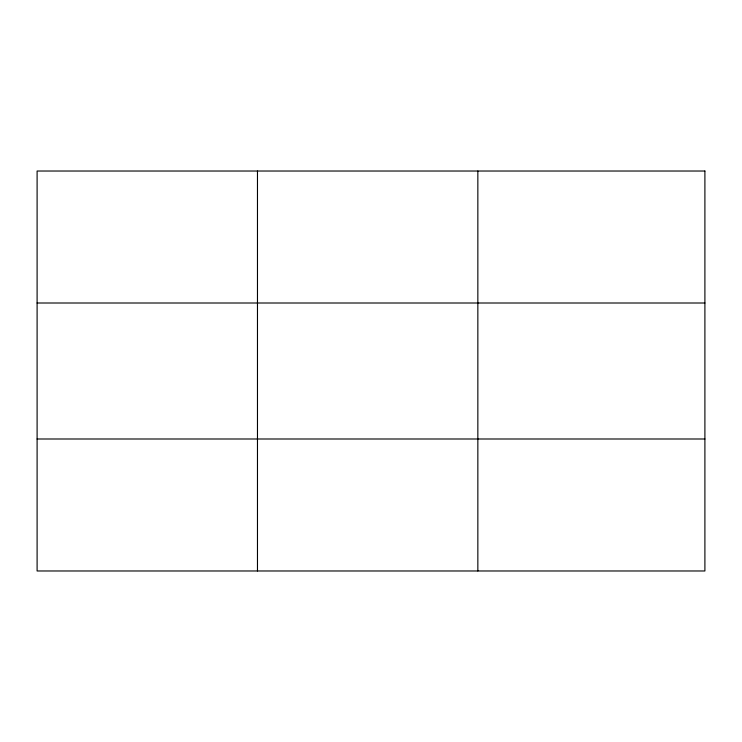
<?xml version="1.0" encoding="UTF-8"?>
<svg xmlns="http://www.w3.org/2000/svg" width="742" height="742" viewBox="0 0 742 742"><rect width="100%" height="100%" fill="white"/><g stroke="black" fill="none" stroke-linecap="round" stroke-linejoin="round"><path stroke-width="1.11" d="M257.474 171.022L257.474 570.978M477.848 171.022L477.848 570.978M37.1 303.005L704.9 303.005M37.1 438.995L704.9 438.995M704.9 171.022L704.9 570.978L37.1 570.978L37.1 171.022L704.9 171.022"/></g></svg>
